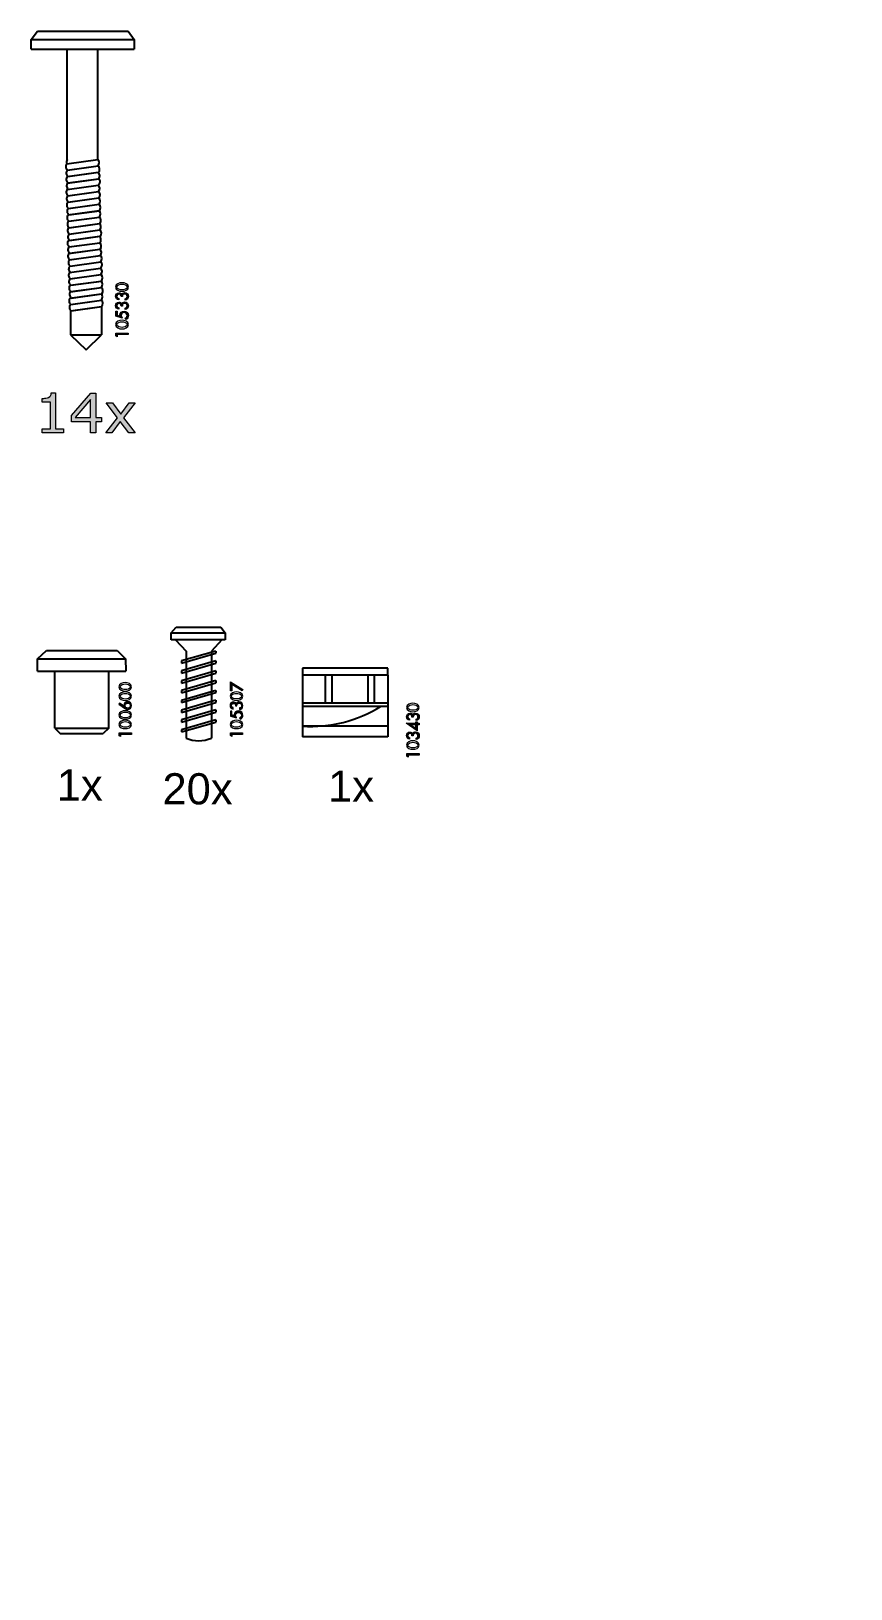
# Model space of a CAD drawing. Header units: centimetres. Extents: x 50 to 1431, y -211 to 1012.
# Drawn here: x 487.4 to 629.6, y 172.5 to 442.7 of the extents above; entities that cross this region are included whole.
import ezdxf

# ---------------------------------------------------------------- set-up
doc = ezdxf.new("R2010")
doc.units = ezdxf.units.CM
doc.header["$MEASUREMENT"] = 0
for name, color, linetype in [('Chiodi', 1, 'Continuous'), ('Livello 1', 7, 'Continuous'), ('struttura', 7, 'Continuous')]:
    doc.layers.add(name, color=color, linetype=linetype)
doc.styles.get("Standard").update_dxf_attribs({"font": 'Arial.ttf'})

msp = doc.modelspace()

# ---------------------------------------------------------------- hatches: boundary and pattern name
at = {"layer": 'Livello 1', "true_color": 0xffffff}
h = msp.add_hatch(color=7, dxfattribs=at)
h.dxf.hatch_style = 2
edge = h.paths.add_edge_path()
edge.add_spline(control_points=[(502.99, 396.63), (502.99, 396.86), (502.9, 397.05), (502.64, 397.05), (502.43, 397.05), (502.28, 396.89), (502.28, 396.68), (502.28, 396.49), (502.4, 396.35), (502.59, 396.33), (502.59, 396.33), (502.59, 396.06), (502.59, 396.06), (502.24, 396.11), (502.05, 396.34), (502.05, 396.69), (502.05, 397.03), (502.27, 397.3), (502.62, 397.3), (502.83, 397.3), (503, 397.21), (503.1, 397.03), (503.2, 397.24), (503.4, 397.33), (503.63, 397.33), (504.03, 397.33), (504.27, 397.03), (504.27, 396.65), (504.27, 396.32), (504.05, 396.02), (503.7, 396), (503.7, 396), (503.7, 396.26), (503.7, 396.26), (503.91, 396.29), (504.04, 396.47), (504.04, 396.67), (504.04, 396.91), (503.85, 397.08), (503.62, 397.08), (503.35, 397.08), (503.19, 396.89), (503.21, 396.63), (503.21, 396.63), (502.99, 396.63), (502.99, 396.63)], knot_values=[0, 0, 0, 0, 1, 1, 1, 2, 2, 2, 3, 3, 3, 4, 4, 4, 5, 5, 5, 6, 6, 6, 7, 7, 7, 8, 8, 8, 9, 9, 9, 10, 10, 10, 11, 11, 11, 12, 12, 12, 13, 13, 13, 14, 14, 14, 15, 15, 15, 15], degree=3, periodic=0)
h = msp.add_hatch(color=7, dxfattribs=at)
h.dxf.hatch_style = 2
edge = h.paths.add_edge_path()
edge.add_spline(control_points=[(502.99, 395), (502.99, 395.23), (502.9, 395.42), (502.64, 395.42), (502.43, 395.42), (502.28, 395.26), (502.28, 395.05), (502.28, 394.86), (502.4, 394.72), (502.59, 394.69), (502.59, 394.69), (502.59, 394.43), (502.59, 394.43), (502.24, 394.48), (502.05, 394.71), (502.05, 395.06), (502.05, 395.39), (502.27, 395.67), (502.62, 395.67), (502.83, 395.67), (503, 395.58), (503.1, 395.4), (503.2, 395.61), (503.4, 395.7), (503.63, 395.7), (504.03, 395.7), (504.27, 395.4), (504.27, 395.02), (504.27, 394.69), (504.05, 394.39), (503.7, 394.37), (503.7, 394.37), (503.7, 394.63), (503.7, 394.63), (503.91, 394.65), (504.04, 394.84), (504.04, 395.04), (504.04, 395.28), (503.85, 395.45), (503.62, 395.45), (503.35, 395.45), (503.19, 395.26), (503.21, 395), (503.21, 395), (502.99, 395), (502.99, 395)], knot_values=[0, 0, 0, 0, 1, 1, 1, 2, 2, 2, 3, 3, 3, 4, 4, 4, 5, 5, 5, 6, 6, 6, 7, 7, 7, 8, 8, 8, 9, 9, 9, 10, 10, 10, 11, 11, 11, 12, 12, 12, 13, 13, 13, 14, 14, 14, 15, 15, 15, 15], degree=3, periodic=0)
h = msp.add_hatch(color=7, dxfattribs=at)
h.dxf.hatch_style = 2
edge = h.paths.add_edge_path()
edge.add_spline(control_points=[(502.34, 393.41), (502.34, 393.41), (502.77, 393.28), (502.77, 393.28), (502.77, 393.28), (502.77, 393.43), (502.77, 393.43), (502.77, 393.84), (503.12, 394.11), (503.51, 394.11), (503.96, 394.11), (504.27, 393.76), (504.27, 393.33), (504.27, 393.06), (504.13, 392.8), (503.89, 392.68), (503.89, 392.68), (503.71, 392.87), (503.71, 392.87), (503.89, 392.94), (504.02, 393.16), (504.02, 393.35), (504.02, 393.63), (503.79, 393.86), (503.5, 393.86), (503.23, 393.86), (503, 393.62), (503, 393.35), (503, 393.2), (503.07, 393.05), (503.19, 392.95), (503.19, 392.95), (503.19, 392.9), (503.19, 392.9), (503.19, 392.9), (502.09, 393.23), (502.09, 393.23), (502.09, 393.23), (502.09, 394.08), (502.09, 394.08), (502.09, 394.08), (502.34, 394.08), (502.34, 394.08), (502.34, 394.08), (502.34, 393.41), (502.34, 393.41)], knot_values=[0, 0, 0, 0, 1, 1, 1, 2, 2, 2, 3, 3, 3, 4, 4, 4, 5, 5, 5, 6, 6, 6, 7, 7, 7, 8, 8, 8, 9, 9, 9, 10, 10, 10, 11, 11, 11, 12, 12, 12, 13, 13, 13, 14, 14, 14, 15, 15, 15, 15], degree=3, periodic=0)
h = msp.add_hatch(color=7, dxfattribs=at)
h.dxf.hatch_style = 2
h.paths.add_polyline_path([(502.34, 389.68), (502.09, 389.82), (502.09, 390.3), (504.22, 390.3), (504.22, 390.05), (502.34, 390.05)])
h = msp.add_hatch(color=7, dxfattribs=at)
h.dxf.hatch_style = 2
edge = h.paths.add_edge_path()
edge.add_spline(control_points=[(493.02, 372.99), (493.02, 372.99), (489.28, 372.99), (489.28, 372.99), (489.28, 372.99), (489.28, 373.7), (489.28, 373.7), (489.28, 373.7), (490.72, 373.7), (490.72, 373.7), (490.72, 373.7), (490.72, 378.33), (490.72, 378.33), (490.72, 378.33), (489.28, 378.33), (489.28, 378.33), (489.28, 378.33), (489.28, 378.96), (489.28, 378.96), (489.47, 378.96), (489.68, 378.98), (489.91, 379.01), (490.13, 379.05), (490.3, 379.09), (490.41, 379.15), (490.56, 379.23), (490.67, 379.33), (490.75, 379.45), (490.83, 379.57), (490.88, 379.73), (490.89, 379.93), (490.89, 379.93), (491.61, 379.93), (491.61, 379.93), (491.61, 379.93), (491.61, 373.7), (491.61, 373.7), (491.61, 373.7), (493.02, 373.7), (493.02, 373.7), (493.02, 373.7), (493.02, 372.99), (493.02, 372.99)], knot_values=[0, 0, 0, 0, 1, 1, 1, 2, 2, 2, 3, 3, 3, 4, 4, 4, 5, 5, 5, 6, 6, 6, 7, 7, 7, 8, 8, 8, 9, 9, 9, 10, 10, 10, 11, 11, 11, 12, 12, 12, 13, 13, 13, 14, 14, 14, 14], degree=3, periodic=0)
h = msp.add_hatch(color=7, dxfattribs=at)
h.dxf.hatch_style = 2
h.paths.add_polyline_path([(499.62, 374.94), (498.6, 374.94), (498.6, 372.99), (497.71, 372.99), (497.71, 374.94), (494.39, 374.94), (494.39, 376), (497.74, 379.91), (498.6, 379.91), (498.6, 375.68), (499.62, 375.68)])
h.paths.add_polyline_path([(497.71, 375.68), (497.71, 378.8), (495.03, 375.68)])
h = msp.add_hatch(color=7, dxfattribs=at)
h.dxf.hatch_style = 2
h.paths.add_polyline_path([(505.43, 372.99), (504.33, 372.99), (502.86, 374.98), (501.38, 372.99), (500.36, 372.99), (502.39, 375.58), (500.38, 378.18), (501.48, 378.18), (502.95, 376.22), (504.41, 378.18), (505.43, 378.18), (503.4, 375.62)])
h = msp.add_hatch(color=7, dxfattribs=at)
h.dxf.hatch_style = 2
h.paths.add_polyline_path([(522.19, 328.27), (521.95, 328.27), (521.95, 329.8), (524.12, 328.48), (523.99, 328.27), (522.19, 329.37)])
h = msp.add_hatch(color=7, dxfattribs=at)
h.dxf.hatch_style = 2
edge = h.paths.add_edge_path()
edge.add_spline(control_points=[(502.73, 326.14), (502.73, 326.14), (503.5, 325.57), (503.5, 325.57), (503.5, 325.57), (503.51, 325.57), (503.51, 325.57), (503.48, 325.64), (503.46, 325.71), (503.46, 325.78), (503.46, 326.13), (503.78, 326.4), (504.12, 326.4), (504.51, 326.4), (504.82, 326.08), (504.82, 325.7), (504.82, 325.33), (504.52, 324.99), (504.14, 324.99), (503.93, 324.99), (503.75, 325.09), (503.58, 325.22), (503.58, 325.22), (502.61, 325.94), (502.61, 325.94), (502.61, 325.94), (502.73, 326.14), (502.73, 326.14)], knot_values=[0, 0, 0, 0, 1, 1, 1, 2, 2, 2, 3, 3, 3, 4, 4, 4, 5, 5, 5, 6, 6, 6, 7, 7, 7, 8, 8, 8, 9, 9, 9, 9], degree=3, periodic=0)
edge = h.paths.add_edge_path()
edge.add_spline(control_points=[(504.15, 326.14), (503.89, 326.14), (503.69, 325.92), (503.69, 325.69), (503.69, 325.46), (503.91, 325.24), (504.14, 325.24), (504.38, 325.24), (504.59, 325.45), (504.59, 325.69), (504.59, 325.93), (504.39, 326.14), (504.15, 326.14)], knot_values=[0, 0, 0, 0, 0.352778, 0.352778, 0.352778, 0.705556, 0.705556, 0.705556, 1.058333, 1.058333, 1.058333, 1.411111, 1.411111, 1.411111, 1.411111], degree=3, periodic=0)
edge.add_line((504.15, 326.14), (504.15, 326.14))
h = msp.add_hatch(color=7, dxfattribs=at)
h.dxf.hatch_style = 2
edge = h.paths.add_edge_path()
edge.add_spline(control_points=[(522.84, 325.65), (522.84, 325.88), (522.76, 326.07), (522.5, 326.07), (522.29, 326.07), (522.14, 325.91), (522.14, 325.7), (522.14, 325.51), (522.26, 325.38), (522.44, 325.35), (522.44, 325.35), (522.44, 325.09), (522.44, 325.09), (522.09, 325.14), (521.9, 325.36), (521.9, 325.71), (521.9, 326.05), (522.12, 326.32), (522.48, 326.32), (522.69, 326.32), (522.86, 326.23), (522.96, 326.05), (523.06, 326.26), (523.26, 326.35), (523.48, 326.35), (523.88, 326.35), (524.12, 326.06), (524.12, 325.67), (524.12, 325.34), (523.9, 325.04), (523.55, 325.03), (523.55, 325.03), (523.55, 325.28), (523.55, 325.28), (523.76, 325.31), (523.89, 325.49), (523.89, 325.69), (523.89, 325.93), (523.7, 326.1), (523.47, 326.1), (523.2, 326.1), (523.04, 325.91), (523.06, 325.65), (523.06, 325.65), (522.84, 325.65), (522.84, 325.65)], knot_values=[0, 0, 0, 0, 1, 1, 1, 2, 2, 2, 3, 3, 3, 4, 4, 4, 5, 5, 5, 6, 6, 6, 7, 7, 7, 8, 8, 8, 9, 9, 9, 10, 10, 10, 11, 11, 11, 12, 12, 12, 13, 13, 13, 14, 14, 14, 15, 15, 15, 15], degree=3, periodic=0)
h = msp.add_hatch(color=7, dxfattribs=at)
h.dxf.hatch_style = 2
edge = h.paths.add_edge_path()
edge.add_spline(control_points=[(522.19, 324.07), (522.19, 324.07), (522.63, 323.93), (522.63, 323.93), (522.63, 323.93), (522.62, 324.08), (522.62, 324.08), (522.62, 324.5), (522.97, 324.77), (523.37, 324.77), (523.81, 324.77), (524.12, 324.42), (524.12, 323.98), (524.12, 323.72), (523.98, 323.45), (523.75, 323.33), (523.75, 323.33), (523.56, 323.53), (523.56, 323.53), (523.74, 323.59), (523.88, 323.81), (523.88, 324), (523.88, 324.29), (523.64, 324.51), (523.36, 324.51), (523.08, 324.51), (522.85, 324.28), (522.85, 324), (522.85, 323.85), (522.92, 323.7), (523.04, 323.61), (523.04, 323.61), (523.04, 323.56), (523.04, 323.56), (523.04, 323.56), (521.95, 323.88), (521.95, 323.88), (521.95, 323.88), (521.95, 324.73), (521.95, 324.73), (521.95, 324.73), (522.19, 324.73), (522.19, 324.73), (522.19, 324.73), (522.19, 324.07), (522.19, 324.07)], knot_values=[0, 0, 0, 0, 1, 1, 1, 2, 2, 2, 3, 3, 3, 4, 4, 4, 5, 5, 5, 6, 6, 6, 7, 7, 7, 8, 8, 8, 9, 9, 9, 10, 10, 10, 11, 11, 11, 12, 12, 12, 13, 13, 13, 14, 14, 14, 15, 15, 15, 15], degree=3, periodic=0)
h = msp.add_hatch(color=7, dxfattribs=at)
h.dxf.hatch_style = 2
edge = h.paths.add_edge_path()
edge.add_spline(control_points=[(553.44, 323.7), (553.44, 323.93), (553.36, 324.12), (553.1, 324.12), (552.89, 324.12), (552.74, 323.96), (552.74, 323.75), (552.74, 323.56), (552.86, 323.43), (553.04, 323.4), (553.04, 323.4), (553.04, 323.14), (553.04, 323.14), (552.69, 323.19), (552.5, 323.41), (552.5, 323.76), (552.5, 324.1), (552.72, 324.37), (553.08, 324.37), (553.29, 324.37), (553.46, 324.28), (553.56, 324.1), (553.66, 324.31), (553.86, 324.4), (554.08, 324.4), (554.48, 324.4), (554.72, 324.11), (554.72, 323.72), (554.72, 323.39), (554.5, 323.09), (554.15, 323.08), (554.15, 323.08), (554.15, 323.33), (554.15, 323.33), (554.36, 323.36), (554.49, 323.54), (554.49, 323.74), (554.49, 323.98), (554.3, 324.15), (554.07, 324.15), (553.8, 324.15), (553.64, 323.96), (553.66, 323.7), (553.66, 323.7), (553.44, 323.7), (553.44, 323.7)], knot_values=[0, 0, 0, 0, 1, 1, 1, 2, 2, 2, 3, 3, 3, 4, 4, 4, 5, 5, 5, 6, 6, 6, 7, 7, 7, 8, 8, 8, 9, 9, 9, 10, 10, 10, 11, 11, 11, 12, 12, 12, 13, 13, 13, 14, 14, 14, 15, 15, 15, 15], degree=3, periodic=0)
h = msp.add_hatch(color=7, dxfattribs=at)
h.dxf.hatch_style = 2
h.paths.add_polyline_path([(554.13, 322.86), (554.37, 322.86), (554.37, 322.62), (554.68, 322.62), (554.68, 322.36), (554.37, 322.36), (554.37, 321.31), (552.46, 322.62), (554.13, 322.62)])
h.paths.add_polyline_path([(553.26, 322.36), (553.26, 322.36), (554.13, 321.76), (554.13, 322.36)])
h = msp.add_hatch(color=7, dxfattribs=at)
h.dxf.hatch_style = 2
h.paths.add_polyline_path([(502.89, 320.33), (502.65, 320.47), (502.65, 320.95), (504.78, 320.95), (504.78, 320.7), (502.89, 320.7)])
h = msp.add_hatch(color=7, dxfattribs=at)
h.dxf.hatch_style = 2
h.paths.add_polyline_path([(522.19, 320.33), (521.95, 320.48), (521.95, 320.95), (524.08, 320.95), (524.08, 320.7), (522.19, 320.7)])
h = msp.add_hatch(color=7, dxfattribs=at)
h.dxf.hatch_style = 2
edge = h.paths.add_edge_path()
edge.add_spline(control_points=[(553.44, 320.44), (553.44, 320.67), (553.36, 320.86), (553.1, 320.86), (552.89, 320.86), (552.74, 320.7), (552.74, 320.49), (552.74, 320.3), (552.86, 320.16), (553.04, 320.14), (553.04, 320.14), (553.04, 319.87), (553.04, 319.87), (552.69, 319.92), (552.5, 320.15), (552.5, 320.5), (552.5, 320.83), (552.72, 321.11), (553.08, 321.11), (553.29, 321.11), (553.46, 321.02), (553.56, 320.84), (553.66, 321.05), (553.86, 321.14), (554.08, 321.14), (554.48, 321.14), (554.72, 320.84), (554.72, 320.46), (554.72, 320.13), (554.5, 319.83), (554.15, 319.81), (554.15, 319.81), (554.15, 320.07), (554.15, 320.07), (554.36, 320.1), (554.49, 320.28), (554.49, 320.48), (554.49, 320.72), (554.3, 320.89), (554.07, 320.89), (553.8, 320.89), (553.64, 320.7), (553.66, 320.44), (553.66, 320.44), (553.44, 320.44), (553.44, 320.44)], knot_values=[0, 0, 0, 0, 1, 1, 1, 2, 2, 2, 3, 3, 3, 4, 4, 4, 5, 5, 5, 6, 6, 6, 7, 7, 7, 8, 8, 8, 9, 9, 9, 10, 10, 10, 11, 11, 11, 12, 12, 12, 13, 13, 13, 14, 14, 14, 15, 15, 15, 15], degree=3, periodic=0)
h = msp.add_hatch(color=7, dxfattribs=at)
h.dxf.hatch_style = 2
h.paths.add_polyline_path([(552.79, 316.75), (552.55, 316.9), (552.55, 317.37), (554.68, 317.37), (554.68, 317.12), (552.79, 317.12)])
at = {"layer": 'struttura'}
h = msp.add_hatch(dxfattribs=at)
h.set_pattern_fill('ANSI31', color=256, scale=7)
h.paths.add_polyline_path([(629.16, 172.48), (629.4, 172.48), (629.58, 172.88), (629.34, 172.88)], flags=0)
edge = h.paths.add_edge_path(flags=0)
edge.add_arc((627.98, 172.54), 0.0555, 180, 264.3511)
edge.add_line((627.97, 172.48), (628.41, 172.48))
edge.add_line((628.41, 172.48), (628.58, 172.88))
edge.add_line((628.58, 172.88), (627.97, 172.88))
edge.add_arc((627.97, 172.83), 0.0499, 89.9411, 180.0586)
edge.add_line((627.92, 172.83), (627.92, 172.54))
edge = h.paths.add_edge_path()
edge.add_line((627.49, 222.58), (627.49, 222.29))
edge.add_arc((627.55, 222.29), 0.0555, 180, 264.3511)
edge.add_line((627.54, 222.23), (627.98, 222.23))
edge.add_line((627.98, 222.23), (628.15, 222.63))
edge.add_line((628.15, 222.63), (627.54, 222.63))
edge.add_arc((627.54, 222.58), 0.0499, 89.9411, 180.0586)

# ---------------------------------------------------------------- linework, layer by layer
at = {"layer": 'Chiodi', "color": 2}
for p, q in [((487.39, 441.24), (488.47, 442.68)), ((487.39, 439.57), (487.39, 441.24)), ((487.39, 441.24), (505.26, 441.24)), ((488.47, 442.68), (504.24, 442.68)), ((504.24, 442.68), (505.26, 441.24)), ((505.26, 441.24), (505.26, 439.57)), ((487.39, 439.57), (493.72, 439.57)), ((493.64, 420.42), (493.64, 439.57)), ((493.64, 439.57), (498.95, 439.57)), ((498.95, 420.42), (498.95, 439.57)), ((498.95, 439.57), (505.28, 439.57)), ((493.56, 419.68), (498.95, 420.42)), ((493.63, 418.57), (499.02, 419.31)), ((493.69, 418.58), (499.02, 419.31)), ((493.65, 417.46), (499.04, 418.2)), ((493.72, 416.34), (499.11, 417.08)), ((493.76, 417.46), (499.08, 418.2)), ((493.78, 416.35), (499.1, 417.08)), ((493.64, 415.24), (499.03, 415.98)), ((493.71, 414.13), (499.1, 414.87)), ((493.73, 413.02), (499.11, 413.76)), ((493.77, 414.14), (499.09, 414.87)), ((493.84, 413.03), (499.16, 413.76)), ((493.78, 410.81), (499.17, 411.55)), ((493.79, 411.91), (499.18, 412.64)), ((493.86, 411.91), (499.18, 412.64)), ((493.93, 410.8), (499.25, 411.53)), ((493.85, 409.7), (499.24, 410.43)), ((493.87, 408.58), (499.26, 409.32)), ((493.91, 409.7), (499.23, 410.43)), ((493.94, 407.47), (499.32, 408.21)), ((493.98, 408.59), (499.3, 409.32)), ((494, 407.48), (499.32, 408.21)), ((493.86, 406.37), (499.24, 407.11)), ((493.93, 405.26), (499.31, 405.99)), ((493.99, 405.26), (499.31, 405.99)), ((494.07, 406.37), (499.39, 407.1)), ((493.94, 404.14), (499.33, 404.88)), ((494.01, 403.03), (499.4, 403.77)), ((494.06, 404.15), (499.38, 404.88)), ((494.07, 403.04), (499.39, 403.77)), ((494.14, 401.93), (499.46, 402.66)), ((494.05, 400.83), (499.44, 401.57)), ((494.12, 399.72), (499.51, 400.45)), ((494.18, 399.72), (499.5, 400.45)), ((494.14, 398.6), (499.52, 399.34)), ((494.21, 397.49), (499.59, 398.23)), ((494.25, 398.61), (499.57, 399.34)), ((494.27, 397.5), (499.59, 398.23)), ((494.12, 396.39), (499.51, 397.13)), ((494.19, 395.28), (499.58, 396.02)), ((494.21, 394.17), (499.6, 394.9)), ((494.26, 395.29), (499.58, 396.02)), ((494.32, 394.17), (499.65, 394.9)), ((494.34, 396.39), (499.66, 397.12)), ((499.6, 394.9), (499.6, 390)), ((494.21, 394.17), (494.21, 390)), ((494.21, 390), (499.6, 390)), ((494.21, 390), (496.91, 387.38)), ((496.91, 387.38), (499.6, 390))]:
    msp.add_line(p, q, dxfattribs=at)
at = {"layer": 'Chiodi'}
for p, q in [((511.69, 338.3), (512.53, 339.32)), ((511.69, 337.11), (511.69, 338.3)), ((511.69, 338.3), (521.05, 338.3)), ((512.53, 339.32), (520.27, 339.32)), ((520.27, 339.32), (521.05, 338.3)), ((521.05, 338.3), (521.05, 337.11)), ((488.52, 333.79), (490.07, 335.26)), ((490.07, 335.26), (502.31, 335.25)), ((502.31, 335.25), (503.78, 333.79)), ((512.44, 337.11), (511.69, 337.11)), ((512.44, 337.11), (514.26, 335.15)), ((520.44, 337.11), (512.44, 337.11)), ((519.43, 335.15), (513.45, 333.43)), ((514.26, 335.15), (514.26, 320.05)), ((520.44, 337.11), (518.66, 335.15)), ((518.66, 335.15), (518.66, 320.05)), ((519.43, 335.15), (519.43, 334.76)), ((521.05, 337.11), (520.44, 337.11)), ((488.52, 331.69), (488.52, 333.79)), ((488.52, 333.79), (503.78, 333.79)), ((503.78, 333.79), (503.79, 331.68)), ((513.45, 333.04), (519.43, 334.76)), ((513.45, 333.43), (513.45, 333.43)), ((513.45, 333.43), (513.45, 333.04)), ((519.43, 333.43), (513.45, 331.7)), ((513.45, 331.31), (519.43, 333.04)), ((519.43, 333.43), (519.43, 333.04)), ((488.52, 331.69), (503.79, 331.68)), ((491.51, 321.78), (491.51, 331.69)), ((500.88, 321.78), (500.88, 331.69)), ((519.43, 331.73), (513.45, 330)), ((513.45, 331.7), (513.45, 331.31)), ((513.45, 329.61), (519.43, 331.34)), ((519.43, 330.03), (513.45, 328.31)), ((513.45, 330), (513.45, 329.61)), ((513.45, 327.91), (519.43, 329.64)), ((519.43, 331.73), (519.43, 331.34)), ((519.43, 330.03), (519.43, 329.64)), ((549.28, 332.19), (534.44, 332.19)), ((534.44, 332.19), (534.44, 330.97)), ((549.28, 330.97), (534.44, 330.97)), ((534.44, 330.97), (534.44, 320.3)), ((538.38, 330.95), (538.38, 326.13)), ((539.54, 330.95), (539.54, 326.13)), ((545.82, 330.94), (545.82, 326.12)), ((546.87, 330.94), (546.87, 326.12)), ((549.28, 330.97), (549.28, 332.19)), ((549.28, 330.97), (549.28, 320.3)), ((519.43, 328.33), (513.45, 326.6)), ((513.45, 328.31), (513.45, 327.91)), ((513.45, 326.21), (519.43, 327.94)), ((519.43, 328.33), (519.43, 327.94)), ((519.43, 326.63), (513.45, 324.9)), ((513.45, 326.6), (513.45, 326.21)), ((513.45, 324.51), (519.43, 326.24)), ((519.43, 324.93), (513.45, 323.2)), ((513.45, 324.9), (513.45, 324.51)), ((513.45, 322.81), (519.43, 324.54)), ((519.43, 326.63), (519.43, 326.24)), ((519.43, 324.93), (519.43, 324.54)), ((549.28, 326.14), (534.44, 326.14)), ((549.28, 325.55), (534.44, 325.55)), ((491.51, 321.78), (500.88, 321.78)), ((491.51, 321.78), (492.41, 320.84)), ((500.88, 321.78), (499.88, 320.84)), ((519.43, 323.23), (513.45, 321.51)), ((513.45, 323.2), (513.45, 322.81)), ((513.45, 321.12), (519.43, 322.84)), ((519.43, 323.23), (519.43, 322.84)), ((549.28, 322.12), (534.44, 322.12)), ((492.41, 320.84), (499.88, 320.84)), ((513.45, 321.51), (513.45, 321.12)), ((549.28, 320.3), (534.44, 320.3))]:
    msp.add_line(p, q, dxfattribs=at)
at = {"layer": 'Chiodi', "color": 2}
for centre, radius, start, end in [((494.18, 419.19), 0.784, 141.5831, 231.9581), ((494.33, 419.98), 0.822, 147.3587, 201.1023), ((498.37, 419.83), 0.828, 320.9942, 45.7306), ((498.44, 418.72), 0.828, 320.9942, 45.7306), ((494.25, 418.08), 0.784, 141.5831, 231.9581), ((494.26, 416.97), 0.784, 141.5831, 231.9581), ((494.33, 415.86), 0.784, 141.5831, 228.8699), ((498.68, 416.56), 0.676, 300.9257, 50.8227), ((498.46, 417.6), 0.828, 320.9942, 45.7306), ((494.25, 414.76), 0.784, 141.5831, 231.9581), ((494.32, 413.64), 0.784, 141.5831, 231.9581), ((498.45, 415.39), 0.828, 320.9942, 45.7306), ((498.52, 414.28), 0.828, 320.9942, 45.7306), ((498.53, 413.16), 0.828, 320.9942, 45.7306), ((494.34, 412.53), 0.784, 141.5831, 231.9581), ((494.4, 410.32), 0.784, 141.5831, 231.9581), ((494.41, 411.42), 0.784, 141.5831, 231.9581), ((498.59, 410.95), 0.828, 320.9942, 45.7306), ((498.6, 412.05), 0.828, 320.9942, 45.7306), ((494.46, 409.21), 0.784, 141.5831, 231.9581), ((494.48, 408.1), 0.784, 141.5831, 231.9581), ((498.66, 409.84), 0.828, 320.9942, 45.7306), ((498.68, 408.73), 0.828, 320.9942, 45.7306), ((498.75, 407.62), 0.828, 320.9942, 45.7306), ((494.47, 405.88), 0.784, 141.5831, 231.9581), ((494.55, 406.98), 0.784, 141.5831, 231.9581), ((498.66, 406.52), 0.828, 320.9942, 45.7306), ((498.73, 405.4), 0.828, 320.9942, 45.7306), ((494.54, 404.77), 0.784, 141.5831, 231.9581), ((494.56, 403.66), 0.784, 141.5831, 231.9581), ((494.63, 402.54), 0.784, 141.5831, 231.9581), ((498.75, 404.29), 0.828, 320.9942, 45.7306), ((498.82, 403.18), 0.828, 320.9942, 45.7306), ((498.97, 402.12), 0.724, 309.6958, 47.4217), ((494.66, 400.34), 0.784, 141.5831, 231.9581), ((494.57, 401.41), 0.674, 129.324, 235.6636), ((498.86, 400.98), 0.828, 320.9942, 45.7306), ((498.93, 399.86), 0.828, 320.9942, 45.7306), ((494.73, 399.23), 0.784, 141.5831, 231.9581), ((494.75, 398.12), 0.784, 141.5831, 231.9581), ((494.82, 397.01), 0.784, 141.5831, 231.9581), ((498.94, 398.75), 0.828, 320.9942, 45.7306), ((499.01, 397.64), 0.828, 320.9942, 45.7306), ((494.74, 395.9), 0.784, 141.5831, 231.9581), ((494.81, 394.79), 0.784, 141.5831, 231.9581), ((498.93, 396.54), 0.828, 320.9942, 45.7306), ((499, 395.42), 0.828, 320.9942, 45.7306)]:
    msp.add_arc(centre, radius, start, end, dxfattribs=at)
at = {"layer": 'Chiodi'}
for centre, radius, start, end in [((535.95, 344.76), 22.68, 266.1903, 302.1172), ((516.46, 325.12), 5.53, 246.578, 293.422)]:
    msp.add_arc(centre, radius, start, end, dxfattribs=at)
at = {"layer": 'Livello 1', "lineweight": 0}
for p, q in [((502.09, 389.82), (502.09, 390.3)), ((502.09, 390.3), (504.22, 390.3)), ((502.34, 389.68), (502.09, 389.82)), ((504.22, 390.05), (502.34, 390.05)), ((502.34, 390.05), (502.34, 389.68)), ((504.22, 390.3), (504.22, 390.05)), ((494.39, 376), (497.74, 379.91)), ((497.71, 378.8), (495.03, 375.68)), ((497.71, 375.68), (497.71, 378.8)), ((497.74, 379.91), (498.6, 379.91)), ((498.6, 379.91), (498.6, 375.68)), ((494.39, 374.94), (494.39, 376)), ((495.03, 375.68), (497.71, 375.68)), ((498.6, 375.68), (499.62, 375.68)), ((499.62, 375.68), (499.62, 374.94)), ((500.36, 372.99), (502.39, 375.58)), ((502.39, 375.58), (500.38, 378.18)), ((500.38, 378.18), (501.48, 378.18)), ((501.48, 378.18), (502.95, 376.22)), ((502.95, 376.22), (504.41, 378.18)), ((505.43, 378.18), (503.4, 375.62)), ((503.4, 375.62), (505.43, 372.99)), ((504.41, 378.18), (505.43, 378.18)), ((497.71, 374.94), (494.39, 374.94)), ((497.71, 372.99), (497.71, 374.94)), ((498.6, 372.99), (497.71, 372.99)), ((499.62, 374.94), (498.6, 374.94)), ((498.6, 374.94), (498.6, 372.99)), ((501.38, 372.99), (500.36, 372.99)), ((502.86, 374.98), (501.38, 372.99)), ((504.33, 372.99), (502.86, 374.98)), ((505.43, 372.99), (504.33, 372.99)), ((554.37, 321.31), (552.46, 322.62)), ((552.46, 322.62), (554.13, 322.62)), ((553.26, 322.36), (553.26, 322.36)), ((553.26, 322.36), (554.13, 321.76)), ((554.13, 322.36), (553.26, 322.36)), ((554.13, 322.86), (554.37, 322.86)), ((554.13, 322.62), (554.13, 322.86)), ((554.13, 321.76), (554.13, 322.36)), ((554.37, 322.86), (554.37, 322.62)), ((554.37, 322.62), (554.68, 322.62)), ((554.68, 322.36), (554.37, 322.36)), ((554.37, 322.36), (554.37, 321.31)), ((554.68, 322.62), (554.68, 322.36)), ((552.55, 316.9), (552.55, 317.37)), ((552.55, 317.37), (554.68, 317.37)), ((552.79, 316.75), (552.55, 316.9)), ((554.68, 317.12), (552.79, 317.12)), ((552.79, 317.12), (552.79, 316.75)), ((554.68, 317.37), (554.68, 317.12))]:
    msp.add_line(p, q, dxfattribs=at)
for points in [[(522.19, 328.27), (521.95, 328.27), (521.95, 329.8), (524.12, 328.48), (523.99, 328.27), (522.19, 329.37), (522.19, 328.27)], [(502.89, 320.33), (502.65, 320.47), (502.65, 320.95), (504.78, 320.95), (504.78, 320.7), (502.89, 320.7), (502.89, 320.33)], [(522.19, 320.33), (521.95, 320.48), (521.95, 320.95), (524.08, 320.95), (524.08, 320.7), (522.19, 320.7), (522.19, 320.33)]]:
    msp.add_lwpolyline(points, dxfattribs=at)
for points, knots in [([(503.16, 397.56), (502.72, 397.56), (502.05, 397.75), (502.05, 398.3), (502.05, 398.85), (502.72, 399.04), (503.16, 399.04), (503.59, 399.04), (504.27, 398.85), (504.27, 398.3), (504.27, 397.75), (503.59, 397.56), (503.16, 397.56)], [0, 0, 0, 0, 1, 1, 1, 2, 2, 2, 3, 3, 3, 4, 4, 4, 4]), ([(502.59, 396.06), (502.24, 396.11), (502.05, 396.34), (502.05, 396.69), (502.05, 397.03), (502.27, 397.3), (502.62, 397.3), (502.83, 397.3), (503, 397.21), (503.1, 397.03)], [4, 4, 4, 4, 5, 5, 5, 6, 6, 6, 7, 7, 7, 7]), ([(503.16, 397.81), (503.45, 397.81), (504.03, 397.92), (504.03, 398.3), (504.03, 398.68), (503.45, 398.79), (503.16, 398.79), (502.86, 398.79), (502.28, 398.68), (502.28, 398.3), (502.28, 397.92), (502.86, 397.81), (503.16, 397.81)], [0, 0, 0, 0, 1, 1, 1, 2, 2, 2, 3, 3, 3, 4, 4, 4, 4]), ([(503.1, 397.03), (503.2, 397.24), (503.4, 397.33), (503.63, 397.33), (504.03, 397.33), (504.27, 397.03), (504.27, 396.65), (504.27, 396.32), (504.05, 396.02), (503.7, 396)], [7, 7, 7, 7, 8, 8, 8, 9, 9, 9, 10, 10, 10, 10]), ([(502.59, 394.43), (502.24, 394.48), (502.05, 394.71), (502.05, 395.06), (502.05, 395.39), (502.27, 395.67), (502.62, 395.67), (502.83, 395.67), (503, 395.58), (503.1, 395.4)], [4, 4, 4, 4, 5, 5, 5, 6, 6, 6, 7, 7, 7, 7]), ([(502.99, 396.63), (502.99, 396.86), (502.9, 397.05), (502.64, 397.05), (502.43, 397.05), (502.28, 396.89), (502.28, 396.68), (502.28, 396.49), (502.4, 396.35), (502.59, 396.33)], [0, 0, 0, 0, 1, 1, 1, 2, 2, 2, 3, 3, 3, 3]), ([(502.99, 395), (502.99, 395.23), (502.9, 395.42), (502.64, 395.42), (502.43, 395.42), (502.28, 395.26), (502.28, 395.05), (502.28, 394.86), (502.4, 394.72), (502.59, 394.69)], [0, 0, 0, 0, 1, 1, 1, 2, 2, 2, 3, 3, 3, 3]), ([(503.1, 395.4), (503.2, 395.61), (503.4, 395.7), (503.63, 395.7), (504.03, 395.7), (504.27, 395.4), (504.27, 395.02), (504.27, 394.69), (504.05, 394.39), (503.7, 394.37)], [7, 7, 7, 7, 8, 8, 8, 9, 9, 9, 10, 10, 10, 10]), ([(503.7, 396.26), (503.91, 396.29), (504.04, 396.47), (504.04, 396.67), (504.04, 396.91), (503.85, 397.08), (503.62, 397.08), (503.35, 397.08), (503.19, 396.89), (503.21, 396.63)], [11, 11, 11, 11, 12, 12, 12, 13, 13, 13, 14, 14, 14, 14]), ([(503.7, 394.63), (503.91, 394.65), (504.04, 394.84), (504.04, 395.04), (504.04, 395.28), (503.85, 395.45), (503.62, 395.45), (503.35, 395.45), (503.19, 395.26), (503.21, 395)], [11, 11, 11, 11, 12, 12, 12, 13, 13, 13, 14, 14, 14, 14]), ([(503.16, 391.03), (502.72, 391.03), (502.05, 391.23), (502.05, 391.78), (502.05, 392.33), (502.72, 392.52), (503.16, 392.52), (503.59, 392.52), (504.27, 392.32), (504.27, 391.78), (504.27, 391.23), (503.59, 391.03), (503.16, 391.03)], [0, 0, 0, 0, 1, 1, 1, 2, 2, 2, 3, 3, 3, 4, 4, 4, 4]), ([(503.16, 391.29), (503.45, 391.29), (504.03, 391.4), (504.03, 391.78), (504.03, 392.16), (503.45, 392.26), (503.16, 392.26), (502.86, 392.26), (502.28, 392.16), (502.28, 391.78), (502.28, 391.4), (502.86, 391.29), (503.16, 391.29)], [0, 0, 0, 0, 1, 1, 1, 2, 2, 2, 3, 3, 3, 4, 4, 4, 4]), ([(502.77, 393.43), (502.77, 393.84), (503.12, 394.11), (503.51, 394.11), (503.96, 394.11), (504.27, 393.76), (504.27, 393.33), (504.27, 393.06), (504.13, 392.8), (503.89, 392.68)], [2, 2, 2, 2, 3, 3, 3, 4, 4, 4, 5, 5, 5, 5]), ([(503.71, 392.87), (503.89, 392.94), (504.02, 393.16), (504.02, 393.35), (504.02, 393.63), (503.79, 393.86), (503.5, 393.86), (503.23, 393.86), (503, 393.62), (503, 393.35), (503, 393.2), (503.07, 393.05), (503.19, 392.95)], [6, 6, 6, 6, 7, 7, 7, 8, 8, 8, 9, 9, 9, 10, 10, 10, 10]), ([(503.71, 328.21), (503.28, 328.21), (502.61, 328.4), (502.61, 328.95), (502.61, 329.5), (503.28, 329.69), (503.71, 329.69), (504.15, 329.69), (504.82, 329.5), (504.82, 328.95), (504.82, 328.41), (504.15, 328.21), (503.71, 328.21)], [0, 0, 0, 0, 1, 1, 1, 2, 2, 2, 3, 3, 3, 4, 4, 4, 4]), ([(503.71, 326.58), (503.28, 326.58), (502.61, 326.77), (502.61, 327.32), (502.61, 327.87), (503.28, 328.06), (503.71, 328.06), (504.15, 328.06), (504.82, 327.87), (504.82, 327.32), (504.82, 326.77), (504.15, 326.58), (503.71, 326.58)], [0, 0, 0, 0, 1, 1, 1, 2, 2, 2, 3, 3, 3, 4, 4, 4, 4]), ([(503.71, 328.46), (504, 328.46), (504.59, 328.57), (504.59, 328.95), (504.59, 329.33), (504, 329.44), (503.71, 329.44), (503.42, 329.44), (502.83, 329.33), (502.83, 328.95), (502.83, 328.57), (503.42, 328.46), (503.71, 328.46)], [0, 0, 0, 0, 1, 1, 1, 2, 2, 2, 3, 3, 3, 4, 4, 4, 4]), ([(503.71, 326.83), (504, 326.83), (504.59, 326.94), (504.59, 327.32), (504.59, 327.7), (504, 327.81), (503.71, 327.81), (503.42, 327.81), (502.83, 327.7), (502.83, 327.32), (502.83, 326.94), (503.42, 326.83), (503.71, 326.83)], [0, 0, 0, 0, 1, 1, 1, 2, 2, 2, 3, 3, 3, 4, 4, 4, 4]), ([(523.01, 326.58), (522.58, 326.58), (521.9, 326.77), (521.9, 327.32), (521.9, 327.87), (522.58, 328.07), (523.01, 328.07), (523.45, 328.07), (524.12, 327.87), (524.12, 327.32), (524.12, 326.78), (523.45, 326.58), (523.01, 326.58)], [0, 0, 0, 0, 1, 1, 1, 2, 2, 2, 3, 3, 3, 4, 4, 4, 4]), ([(523.01, 326.84), (523.3, 326.84), (523.89, 326.94), (523.89, 327.32), (523.89, 327.7), (523.3, 327.81), (523.01, 327.81), (522.72, 327.81), (522.13, 327.7), (522.13, 327.32), (522.13, 326.94), (522.72, 326.84), (523.01, 326.84)], [0, 0, 0, 0, 1, 1, 1, 2, 2, 2, 3, 3, 3, 4, 4, 4, 4]), ([(502.73, 326.14), (502.73, 326.14), (503.5, 325.57), (503.5, 325.57), (503.5, 325.57), (503.51, 325.57), (503.51, 325.57), (503.48, 325.64), (503.46, 325.71), (503.46, 325.78), (503.46, 326.13), (503.78, 326.4), (504.12, 326.4), (504.51, 326.4), (504.82, 326.08), (504.82, 325.7), (504.82, 325.33), (504.52, 324.99), (504.14, 324.99), (503.93, 324.99), (503.75, 325.09), (503.58, 325.22), (503.58, 325.22), (502.61, 325.94), (502.61, 325.94), (502.61, 325.94), (502.73, 326.14), (502.73, 326.14)], [0, 0, 0, 0, 1, 1, 1, 2, 2, 2, 3, 3, 3, 4, 4, 4, 5, 5, 5, 6, 6, 6, 7, 7, 7, 8, 8, 8, 9, 9, 9, 9]), ([(503.71, 323.32), (503.28, 323.32), (502.61, 323.51), (502.61, 324.06), (502.61, 324.61), (503.28, 324.8), (503.71, 324.8), (504.15, 324.8), (504.82, 324.61), (504.82, 324.06), (504.82, 323.51), (504.15, 323.32), (503.71, 323.32)], [0, 0, 0, 0, 1, 1, 1, 2, 2, 2, 3, 3, 3, 4, 4, 4, 4]), ([(503.71, 323.57), (504, 323.57), (504.59, 323.68), (504.59, 324.06), (504.59, 324.44), (504, 324.55), (503.71, 324.55), (503.42, 324.55), (502.83, 324.44), (502.83, 324.06), (502.83, 323.68), (503.42, 323.57), (503.71, 323.57)], [0, 0, 0, 0, 1, 1, 1, 2, 2, 2, 3, 3, 3, 4, 4, 4, 4]), ([(504.15, 326.14), (503.89, 326.14), (503.69, 325.92), (503.69, 325.69), (503.69, 325.46), (503.91, 325.24), (504.14, 325.24), (504.38, 325.24), (504.59, 325.45), (504.59, 325.69), (504.59, 325.93), (504.39, 326.14), (504.15, 326.14)], [0, 0, 0, 0, 1, 1, 1, 2, 2, 2, 3, 3, 3, 4, 4, 4, 4]), ([(522.84, 325.65), (522.84, 325.88), (522.76, 326.07), (522.5, 326.07), (522.29, 326.07), (522.14, 325.91), (522.14, 325.7), (522.14, 325.51), (522.26, 325.38), (522.44, 325.35), (522.44, 325.35), (522.44, 325.09), (522.44, 325.09), (522.09, 325.14), (521.9, 325.36), (521.9, 325.71), (521.9, 326.05), (522.12, 326.32), (522.48, 326.32), (522.69, 326.32), (522.86, 326.23), (522.96, 326.05), (523.06, 326.26), (523.26, 326.35), (523.48, 326.35), (523.88, 326.35), (524.12, 326.06), (524.12, 325.67), (524.12, 325.34), (523.9, 325.04), (523.55, 325.03), (523.55, 325.03), (523.55, 325.28), (523.55, 325.28), (523.76, 325.31), (523.89, 325.49), (523.89, 325.69), (523.89, 325.93), (523.7, 326.1), (523.47, 326.1), (523.2, 326.1), (523.04, 325.91), (523.06, 325.65), (523.06, 325.65), (522.84, 325.65), (522.84, 325.65)], [0, 0, 0, 0, 1, 1, 1, 2, 2, 2, 3, 3, 3, 4, 4, 4, 5, 5, 5, 6, 6, 6, 7, 7, 7, 8, 8, 8, 9, 9, 9, 10, 10, 10, 11, 11, 11, 12, 12, 12, 13, 13, 13, 14, 14, 14, 15, 15, 15, 15]), ([(522.19, 324.07), (522.19, 324.07), (522.63, 323.93), (522.63, 323.93), (522.63, 323.93), (522.62, 324.08), (522.62, 324.08), (522.62, 324.5), (522.97, 324.77), (523.37, 324.77), (523.81, 324.77), (524.12, 324.42), (524.12, 323.98), (524.12, 323.72), (523.98, 323.45), (523.75, 323.33), (523.75, 323.33), (523.56, 323.53), (523.56, 323.53), (523.74, 323.59), (523.88, 323.81), (523.88, 324), (523.88, 324.29), (523.64, 324.51), (523.36, 324.51), (523.08, 324.51), (522.85, 324.28), (522.85, 324), (522.85, 323.85), (522.92, 323.7), (523.04, 323.61), (523.04, 323.61), (523.04, 323.56), (523.04, 323.56), (523.04, 323.56), (521.95, 323.88), (521.95, 323.88), (521.95, 323.88), (521.95, 324.73), (521.95, 324.73), (521.95, 324.73), (522.19, 324.73), (522.19, 324.73), (522.19, 324.73), (522.19, 324.07), (522.19, 324.07)], [0, 0, 0, 0, 1, 1, 1, 2, 2, 2, 3, 3, 3, 4, 4, 4, 5, 5, 5, 6, 6, 6, 7, 7, 7, 8, 8, 8, 9, 9, 9, 10, 10, 10, 11, 11, 11, 12, 12, 12, 13, 13, 13, 14, 14, 14, 15, 15, 15, 15]), ([(553.61, 324.63), (553.18, 324.63), (552.5, 324.82), (552.5, 325.37), (552.5, 325.92), (553.18, 326.11), (553.61, 326.11), (554.05, 326.11), (554.72, 325.92), (554.72, 325.37), (554.72, 324.83), (554.05, 324.63), (553.61, 324.63)], [0, 0, 0, 0, 1, 1, 1, 2, 2, 2, 3, 3, 3, 4, 4, 4, 4]), ([(553.04, 323.14), (552.69, 323.19), (552.5, 323.41), (552.5, 323.76), (552.5, 324.1), (552.72, 324.37), (553.08, 324.37), (553.29, 324.37), (553.46, 324.28), (553.56, 324.1)], [4, 4, 4, 4, 5, 5, 5, 6, 6, 6, 7, 7, 7, 7]), ([(553.61, 324.88), (553.9, 324.88), (554.48, 324.99), (554.48, 325.37), (554.48, 325.75), (553.9, 325.86), (553.61, 325.86), (553.32, 325.86), (552.73, 325.75), (552.73, 325.37), (552.73, 324.99), (553.32, 324.88), (553.61, 324.88)], [0, 0, 0, 0, 1, 1, 1, 2, 2, 2, 3, 3, 3, 4, 4, 4, 4]), ([(553.56, 324.1), (553.66, 324.31), (553.86, 324.4), (554.08, 324.4), (554.48, 324.4), (554.72, 324.11), (554.72, 323.72), (554.72, 323.39), (554.5, 323.09), (554.15, 323.08)], [7, 7, 7, 7, 8, 8, 8, 9, 9, 9, 10, 10, 10, 10]), ([(503.71, 321.69), (503.28, 321.69), (502.61, 321.88), (502.61, 322.43), (502.61, 322.98), (503.28, 323.17), (503.71, 323.17), (504.15, 323.17), (504.82, 322.98), (504.82, 322.43), (504.82, 321.88), (504.15, 321.69), (503.71, 321.69)], [0, 0, 0, 0, 1, 1, 1, 2, 2, 2, 3, 3, 3, 4, 4, 4, 4]), ([(503.71, 321.94), (504, 321.94), (504.59, 322.05), (504.59, 322.43), (504.59, 322.81), (504, 322.92), (503.71, 322.92), (503.42, 322.92), (502.83, 322.81), (502.83, 322.43), (502.83, 322.05), (503.42, 321.94), (503.71, 321.94)], [0, 0, 0, 0, 1, 1, 1, 2, 2, 2, 3, 3, 3, 4, 4, 4, 4]), ([(523.01, 321.69), (522.58, 321.69), (521.9, 321.88), (521.9, 322.43), (521.9, 322.98), (522.58, 323.17), (523.01, 323.17), (523.45, 323.17), (524.12, 322.98), (524.12, 322.43), (524.12, 321.88), (523.45, 321.69), (523.01, 321.69)], [0, 0, 0, 0, 1, 1, 1, 2, 2, 2, 3, 3, 3, 4, 4, 4, 4]), ([(523.01, 321.94), (523.3, 321.94), (523.89, 322.05), (523.89, 322.43), (523.89, 322.81), (523.3, 322.92), (523.01, 322.92), (522.72, 322.92), (522.13, 322.81), (522.13, 322.43), (522.13, 322.05), (522.72, 321.94), (523.01, 321.94)], [0, 0, 0, 0, 1, 1, 1, 2, 2, 2, 3, 3, 3, 4, 4, 4, 4]), ([(553.44, 323.7), (553.44, 323.93), (553.36, 324.12), (553.1, 324.12), (552.89, 324.12), (552.74, 323.96), (552.74, 323.75), (552.74, 323.56), (552.86, 323.43), (553.04, 323.4)], [0, 0, 0, 0, 1, 1, 1, 2, 2, 2, 3, 3, 3, 3]), ([(554.15, 323.33), (554.36, 323.36), (554.49, 323.54), (554.49, 323.74), (554.49, 323.98), (554.3, 324.15), (554.07, 324.15), (553.8, 324.15), (553.64, 323.96), (553.66, 323.7)], [11, 11, 11, 11, 12, 12, 12, 13, 13, 13, 14, 14, 14, 14]), ([(553.04, 319.87), (552.69, 319.92), (552.5, 320.15), (552.5, 320.5), (552.5, 320.83), (552.72, 321.11), (553.08, 321.11), (553.29, 321.11), (553.46, 321.02), (553.56, 320.84)], [4, 4, 4, 4, 5, 5, 5, 6, 6, 6, 7, 7, 7, 7]), ([(553.61, 318.11), (553.18, 318.11), (552.5, 318.3), (552.5, 318.85), (552.5, 319.4), (553.18, 319.59), (553.61, 319.59), (554.05, 319.59), (554.72, 319.4), (554.72, 318.85), (554.72, 318.3), (554.05, 318.11), (553.61, 318.11)], [0, 0, 0, 0, 1, 1, 1, 2, 2, 2, 3, 3, 3, 4, 4, 4, 4]), ([(553.61, 318.36), (553.9, 318.36), (554.48, 318.47), (554.48, 318.85), (554.48, 319.23), (553.9, 319.34), (553.61, 319.34), (553.32, 319.34), (552.73, 319.23), (552.73, 318.85), (552.73, 318.47), (553.32, 318.36), (553.61, 318.36)], [0, 0, 0, 0, 1, 1, 1, 2, 2, 2, 3, 3, 3, 4, 4, 4, 4]), ([(553.44, 320.44), (553.44, 320.67), (553.36, 320.86), (553.1, 320.86), (552.89, 320.86), (552.74, 320.7), (552.74, 320.49), (552.74, 320.3), (552.86, 320.16), (553.04, 320.14)], [0, 0, 0, 0, 1, 1, 1, 2, 2, 2, 3, 3, 3, 3]), ([(553.56, 320.84), (553.66, 321.05), (553.86, 321.14), (554.08, 321.14), (554.48, 321.14), (554.72, 320.84), (554.72, 320.46), (554.72, 320.13), (554.5, 319.83), (554.15, 319.81)], [7, 7, 7, 7, 8, 8, 8, 9, 9, 9, 10, 10, 10, 10]), ([(554.15, 320.07), (554.36, 320.1), (554.49, 320.28), (554.49, 320.48), (554.49, 320.72), (554.3, 320.89), (554.07, 320.89), (553.8, 320.89), (553.64, 320.7), (553.66, 320.44)], [11, 11, 11, 11, 12, 12, 12, 13, 13, 13, 14, 14, 14, 14])]:
    msp.add_open_spline(points, degree=3, knots=knots, dxfattribs=at)
for points in [[(502.59, 396.33), (502.59, 396.33), (502.59, 396.06), (502.59, 396.06)], [(502.59, 394.69), (502.59, 394.69), (502.59, 394.43), (502.59, 394.43)], [(503.21, 396.63), (503.21, 396.63), (502.99, 396.63), (502.99, 396.63)], [(503.21, 395), (503.21, 395), (502.99, 395), (502.99, 395)], [(503.7, 396), (503.7, 396), (503.7, 396.26), (503.7, 396.26)], [(503.7, 394.37), (503.7, 394.37), (503.7, 394.63), (503.7, 394.63)], [(502.09, 393.23), (502.09, 393.23), (502.09, 394.08), (502.09, 394.08)], [(502.09, 394.08), (502.09, 394.08), (502.34, 394.08), (502.34, 394.08)], [(503.19, 392.9), (503.19, 392.9), (502.09, 393.23), (502.09, 393.23)], [(502.34, 394.08), (502.34, 394.08), (502.34, 393.41), (502.34, 393.41)], [(502.34, 393.41), (502.34, 393.41), (502.77, 393.28), (502.77, 393.28)], [(502.77, 393.28), (502.77, 393.28), (502.77, 393.43), (502.77, 393.43)], [(503.19, 392.95), (503.19, 392.95), (503.19, 392.9), (503.19, 392.9)], [(503.89, 392.68), (503.89, 392.68), (503.71, 392.87), (503.71, 392.87)], [(489.28, 378.96), (489.47, 378.96), (489.68, 378.98), (489.91, 379.01)], [(489.28, 378.33), (489.28, 378.33), (489.28, 378.96), (489.28, 378.96)], [(490.72, 378.33), (490.72, 378.33), (489.28, 378.33), (489.28, 378.33)], [(489.91, 379.01), (490.13, 379.05), (490.3, 379.09), (490.41, 379.15)], [(490.41, 379.15), (490.56, 379.23), (490.67, 379.33), (490.75, 379.45)], [(490.72, 373.7), (490.72, 373.7), (490.72, 378.33), (490.72, 378.33)], [(490.75, 379.45), (490.83, 379.57), (490.88, 379.73), (490.89, 379.93)], [(490.89, 379.93), (490.89, 379.93), (491.61, 379.93), (491.61, 379.93)], [(491.61, 379.93), (491.61, 379.93), (491.61, 373.7), (491.61, 373.7)], [(489.28, 372.99), (489.28, 372.99), (489.28, 373.7), (489.28, 373.7)], [(489.28, 373.7), (489.28, 373.7), (490.72, 373.7), (490.72, 373.7)], [(493.02, 372.99), (493.02, 372.99), (489.28, 372.99), (489.28, 372.99)], [(491.61, 373.7), (491.61, 373.7), (493.02, 373.7), (493.02, 373.7)], [(493.02, 373.7), (493.02, 373.7), (493.02, 372.99), (493.02, 372.99)], [(553.04, 323.4), (553.04, 323.4), (553.04, 323.14), (553.04, 323.14)], [(553.66, 323.7), (553.66, 323.7), (553.44, 323.7), (553.44, 323.7)], [(554.15, 323.08), (554.15, 323.08), (554.15, 323.33), (554.15, 323.33)], [(553.04, 320.14), (553.04, 320.14), (553.04, 319.87), (553.04, 319.87)], [(553.66, 320.44), (553.66, 320.44), (553.44, 320.44), (553.44, 320.44)], [(554.15, 319.81), (554.15, 319.81), (554.15, 320.07), (554.15, 320.07)]]:
    msp.add_open_spline(points, degree=3, dxfattribs=at)

# ---------------------------------------------------------------- texts
at = {"attachment_point": 1}
for s, insert, char_height in [('{\\C256;1x}', (491.83, 314.62), 5.402), ('{\\C256;20x}', (510.17, 313.96), 5.4021), ('{\\C256;1x}', (538.89, 314.43), 5.402)]:
    msp.add_mtext_dynamic_manual_height_columns(s, width=16.6054, gutter_width=1, heights=[0], dxfattribs=dict(at, insert=insert, char_height=char_height))

doc.saveas('drawing.dxf')
